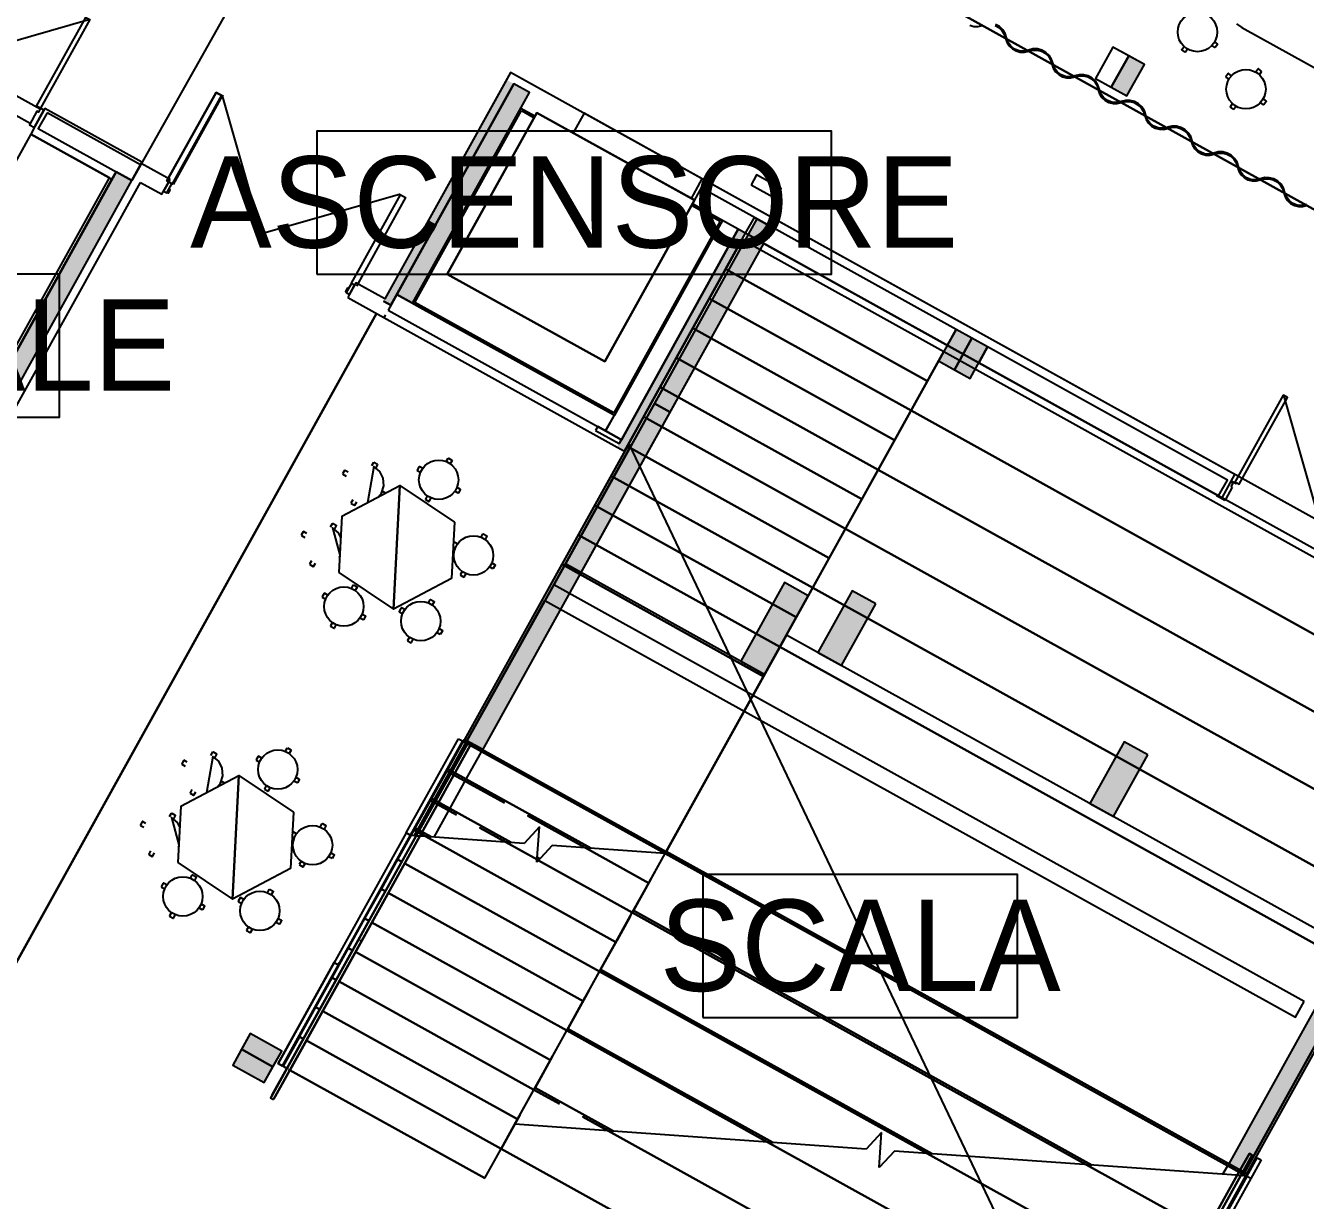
# Model space of a CAD drawing. Header units: metres. Extents: x 2.3 to 42.8, y 0.9 to 31.9.
# Drawn here: x 26.581 to 31.057, y 20.21 to 24.319 of the extents above; entities that cross this region are included whole.
import ezdxf

# ---------------------------------------------------------------- set-up
doc = ezdxf.new("R2010")
doc.units = ezdxf.units.M
for name, color, linetype in [('ARREDI', 9, 'Continuous'), ('PARETI_STRUTTURE', 7, 'Continuous'), ('PILASTRI_SETTI', 8, 'Continuous'), ('WAYFINDING_RIQUADRI', 7, 'Continuous'), ('WAYFINDING_TESTI', 7, 'Continuous')]:
    doc.layers.add(name, color=color, linetype=linetype)

msp = doc.modelspace()

# ---------------------------------------------------------------- linework, layer by layer
at = {"layer": 'ARREDI'}
for points in [[(30.8159, 24.3259), (30.835, 24.3127), (31.119, 24.1551), (31.1402, 24.1458), (31.1629, 24.141), (31.186, 24.1406), (31.2088, 24.1448), (31.2303, 24.1533), (31.2498, 24.1658), (31.2664, 24.1819), (31.2796, 24.201), (31.6964, 24.9516)], [(29.8833, 24.3204), (29.8978, 24.3166), (29.9129, 24.3164), (29.9275, 24.32)], [(29.9718, 24.3199), (29.985, 24.3125), (29.996, 24.3021), (30.004, 24.2893), (30.0086, 24.275), (30.0133, 24.2607), (30.0214, 24.248), (30.0323, 24.2377), (30.0455, 24.2304), (30.06, 24.2265), (30.075, 24.2264), (30.0897, 24.2299), (30.0878, 24.2334), (30.0718, 24.23), (30.0555, 24.2313), (30.0402, 24.2372), (30.0272, 24.2472), (30.0177, 24.2606), (30.0123, 24.276), (30.0074, 24.2912), (29.9989, 24.3048), (29.9873, 24.3157), (29.9733, 24.3235)], [(30.7394, 24.2627), (30.7502, 24.2548)], [(30.6248, 24.2355), (30.6327, 24.2463)], [(30.6249, 24.2344), (30.6248, 24.2355)], [(30.6364, 24.226), (30.6249, 24.2344)], [(30.6375, 24.2262), (30.6364, 24.226)], [(30.6454, 24.237), (30.6375, 24.2262)], [(30.7409, 24.2421), (30.7301, 24.25)], [(30.742, 24.2423), (30.7409, 24.2421)], [(30.7504, 24.2537), (30.742, 24.2423)], [(30.7502, 24.2548), (30.7504, 24.2537)], [(30.7869, 24.1514), (30.7786, 24.14)], [(30.7786, 24.14), (30.7787, 24.1389)], [(30.7787, 24.1389), (30.7895, 24.1309)], [(30.788, 24.1516), (30.7869, 24.1514)], [(30.7989, 24.1436), (30.788, 24.1516)], [(30.8915, 24.1675), (30.8835, 24.1567)], [(30.8926, 24.1677), (30.8915, 24.1675)], [(30.904, 24.1593), (30.8926, 24.1677)], [(30.8962, 24.1474), (30.9042, 24.1582)], [(30.9042, 24.1582), (30.904, 24.1593)], [(30.7947, 24.0354), (30.8026, 24.0463)], [(30.9108, 24.0421), (30.9, 24.05)], [(30.9093, 24.0627), (30.9201, 24.0548)], [(30.9119, 24.0422), (30.9108, 24.0421)], [(30.9203, 24.0537), (30.9119, 24.0422)], [(30.9201, 24.0548), (30.9203, 24.0537)], [(28.0557, 23.4497), (28.3692, 24.0143), (28.92, 23.7085), (28.6065, 23.1439), (28.0557, 23.4497), (28.3692, 24.0143)], [(28.9165, 23.7104), (28.3692, 24.0143), (28.3463, 23.973)], [(28.3692, 24.0143), (28.92, 23.7085)], [(30.7948, 24.0343), (30.7947, 24.0354)], [(30.8063, 24.026), (30.7948, 24.0343)], [(30.8074, 24.0261), (30.8063, 24.026)], [(30.8153, 24.0369), (30.8074, 24.0261)], [(31.0608, 23.6932), (31.0448, 23.6898), (31.0285, 23.6911), (31.0132, 23.697), (31.0002, 23.707), (30.9907, 23.7203), (30.9853, 23.7358), (30.9804, 23.751), (30.9719, 23.7645), (30.9603, 23.7755), (30.9463, 23.7832), (30.9308, 23.7873), (30.9148, 23.7874), (30.8993, 23.7835), (30.9005, 23.7797), (30.9151, 23.7835), (30.9302, 23.7834), (30.9448, 23.7796), (30.958, 23.7723), (30.969, 23.7619), (30.977, 23.7491), (30.9816, 23.7347), (30.9863, 23.7204), (30.9944, 23.7077), (31.0053, 23.6974), (31.0185, 23.6901), (31.033, 23.6863), (31.048, 23.6861), (31.0626, 23.6897)], [(28.92, 23.7085), (28.6065, 23.1439)], [(29.0869, 23.5707), (28.4562, 22.4348), (29.1618, 22.0429), (28.4562, 22.4348), (28.1121, 21.8151)], [(29.0869, 23.5707), (29.7926, 23.1789)], [(28.6065, 23.1439), (28.0557, 23.4497)], [(29.7926, 23.1789), (29.2192, 22.1462), (31.2503, 21.0184), (29.2192, 22.1462), (28.8178, 21.4233)], [(29.1618, 22.0429), (29.7926, 23.1789)], [(29.7926, 23.1789), (31.8237, 22.0511)], [(27.792, 22.7805), (27.7985, 22.7922)], [(27.7985, 22.7922), (27.7995, 22.7925)], [(27.7995, 22.7925), (27.8119, 22.7857)], [(27.8122, 22.7846), (27.8057, 22.7729)], [(27.8119, 22.7857), (27.8122, 22.7846)], [(28.0521, 22.7942), (28.0586, 22.8059)], [(28.0586, 22.8059), (28.0597, 22.8062)], [(28.0597, 22.8062), (28.0721, 22.7993)], [(28.0724, 22.7983), (28.0659, 22.7866)], [(28.0721, 22.7993), (28.0724, 22.7983)], [(27.6968, 22.7632), (27.6899, 22.7508)], [(27.6899, 22.7508), (27.6902, 22.7497)], [(27.6902, 22.7497), (27.702, 22.7432)], [(27.6979, 22.7635), (27.6968, 22.7632)], [(27.7096, 22.757), (27.6979, 22.7635)], [(27.8146, 22.6701), (27.8259, 22.6834), (27.8341, 22.709), (27.8319, 22.7358), (27.8196, 22.7597), (27.7991, 22.7771), (27.7765, 22.6499)], [(27.957, 22.7768), (27.9501, 22.7645)], [(27.9501, 22.7644), (27.9504, 22.7634)], [(27.9504, 22.7634), (27.9621, 22.7569)], [(27.958, 22.7771), (27.957, 22.7768)], [(27.9698, 22.7706), (27.958, 22.7771)], [(27.6874, 22.6027), (27.8903, 22.7102), (27.8673, 22.2777), (27.8903, 22.7102), (28.0806, 22.5818)], [(28.0895, 22.7042), (28.1012, 22.6977)], [(28.1015, 22.6966), (28.0946, 22.6842)], [(28.1012, 22.6977), (28.1015, 22.6966)], [(27.7255, 22.6608), (27.719, 22.6491)], [(27.7328, 22.6415), (27.7393, 22.6532)], [(27.8243, 22.6753), (27.8216, 22.6767)], [(27.8293, 22.6905), (27.8409, 22.6841)], [(27.9857, 22.6745), (27.9792, 22.6628)], [(27.9792, 22.6628), (27.9795, 22.6617)], [(27.9795, 22.6617), (27.9919, 22.6548)], [(27.9919, 22.6548), (27.9929, 22.6551)], [(27.9929, 22.6551), (27.9994, 22.6669)], [(28.0935, 22.6839), (28.0818, 22.6904)], [(28.0946, 22.6842), (28.0935, 22.6839)], [(27.719, 22.6491), (27.7193, 22.648)], [(27.7193, 22.648), (27.7317, 22.6412)], [(27.7317, 22.6411), (27.7328, 22.6415)], [(27.6474, 22.5662), (27.6539, 22.578)], [(27.6539, 22.578), (27.655, 22.5783)], [(27.6835, 22.5289), (27.675, 22.5454), (27.6545, 22.5628), (27.6803, 22.4679)], [(27.655, 22.5783), (27.6673, 22.5714)], [(27.6677, 22.5703), (27.6611, 22.5586)], [(27.6674, 22.5714), (27.6677, 22.5703)], [(27.6874, 22.6027), (27.677, 22.4061)], [(28.0806, 22.5818), (28.0702, 22.3852)], [(27.5522, 22.5489), (27.5453, 22.5365)], [(27.5453, 22.5365), (27.5456, 22.5354)], [(27.5456, 22.5354), (27.5574, 22.5289)], [(27.5533, 22.5492), (27.5522, 22.5489)], [(27.565, 22.5427), (27.5533, 22.5492)], [(28.1743, 22.5298), (28.1808, 22.5415)], [(28.1808, 22.5415), (28.1819, 22.5418)], [(28.1819, 22.5418), (28.1943, 22.535)], [(28.1946, 22.5339), (28.1881, 22.5222)], [(28.1943, 22.535), (28.1946, 22.5339)], [(28.0761, 22.497), (28.0843, 22.4925)], [(28.0791, 22.5125), (28.0767, 22.508)], [(28.0802, 22.5128), (28.0791, 22.5125)], [(28.0919, 22.5062), (28.0802, 22.5128)], [(27.5809, 22.4465), (27.5744, 22.4348)], [(27.5744, 22.4348), (27.5747, 22.4338)], [(27.5747, 22.4337), (27.5871, 22.4269)], [(27.5871, 22.4269), (27.5882, 22.4272)], [(27.5882, 22.4272), (27.5947, 22.4389)], [(27.6799, 22.4609), (27.6771, 22.4625)], [(28.2157, 22.4195), (28.204, 22.426)], [(28.2116, 22.4398), (28.2233, 22.4333)], [(28.2237, 22.4322), (28.2168, 22.4198)], [(28.2233, 22.4333), (28.2237, 22.4322)], [(27.677, 22.4061), (27.8673, 22.2777)], [(28.0702, 22.3852), (27.8673, 22.2777)], [(28.1078, 22.4101), (28.1013, 22.3984)], [(28.1013, 22.3984), (28.1016, 22.3973)], [(28.1016, 22.3973), (28.114, 22.3904)], [(28.114, 22.3904), (28.1151, 22.3907)], [(28.1151, 22.3907), (28.1216, 22.4025)], [(28.2168, 22.4198), (28.2157, 22.4195)], [(27.7205, 22.3506), (27.727, 22.3623)], [(27.727, 22.3623), (27.7281, 22.3626)], [(27.7281, 22.3626), (27.7405, 22.3557)], [(27.7408, 22.3547), (27.7343, 22.3429)], [(27.7405, 22.3557), (27.7408, 22.3547)], [(27.6254, 22.3332), (27.6185, 22.3208)], [(27.6185, 22.3208), (27.6188, 22.3198)], [(27.6188, 22.3198), (27.6305, 22.3133)], [(27.6264, 22.3335), (27.6254, 22.3332)], [(27.6382, 22.327), (27.6264, 22.3335)], [(27.9897, 22.3), (27.9962, 22.3117)], [(27.9962, 22.3117), (27.9972, 22.312)], [(27.9973, 22.312), (28.0096, 22.3052)], [(28.0099, 22.3041), (28.0034, 22.2924)], [(28.0096, 22.3052), (28.0099, 22.3041)], [(27.7619, 22.2403), (27.7502, 22.2468)], [(27.7578, 22.2606), (27.7696, 22.2541)], [(27.7699, 22.253), (27.763, 22.2406)], [(27.7696, 22.2541), (27.7699, 22.253)], [(27.8945, 22.2827), (27.8876, 22.2703)], [(27.8876, 22.2703), (27.8879, 22.2692)], [(27.8879, 22.2692), (27.8997, 22.2627)], [(27.8956, 22.283), (27.8945, 22.2827)], [(27.9073, 22.2765), (27.8956, 22.283)], [(27.6541, 22.2309), (27.6475, 22.2192)], [(27.6475, 22.2192), (27.6479, 22.2181)], [(27.6479, 22.2181), (27.6602, 22.2112)], [(27.6602, 22.2112), (27.6613, 22.2115)], [(27.6613, 22.2115), (27.6678, 22.2232)], [(27.763, 22.2406), (27.7619, 22.2403)], [(28.027, 22.21), (28.0387, 22.2035)], [(28.039, 22.2024), (28.0322, 22.19)], [(28.0387, 22.2035), (28.039, 22.2024)], [(27.9232, 22.1803), (27.9167, 22.1686)], [(27.9167, 22.1686), (27.917, 22.1675)], [(27.917, 22.1675), (27.9294, 22.1606)], [(27.9294, 22.1606), (27.9305, 22.1609)], [(27.9305, 22.1609), (27.937, 22.1727)], [(28.0311, 22.1897), (28.0194, 22.1962)], [(28.0321, 22.19), (28.0311, 22.1897)], [(28.8178, 21.4233), (30.849, 20.2955), (28.8178, 21.4233), (29.1618, 22.0429)], [(27.9124, 21.4955), (28.0951, 21.8246)], [(28.1089, 21.817), (27.9262, 21.4879), (27.9124, 21.4955)], [(28.0409, 21.6869), (28.1121, 21.8151)], [(28.0951, 21.8246), (28.1089, 21.817)], [(27.2517, 21.6563), (27.2629, 21.6696), (27.2711, 21.6952), (27.2689, 21.7219), (27.2566, 21.7458), (27.2361, 21.7632), (27.2136, 21.6361)], [(27.229, 21.7667), (27.2356, 21.7784)], [(27.2355, 21.7784), (27.2366, 21.7787)], [(27.2366, 21.7787), (27.249, 21.7718)], [(27.2493, 21.7708), (27.2428, 21.759)], [(27.249, 21.7718), (27.2493, 21.7708)], [(27.394, 21.763), (27.3872, 21.7506)], [(27.3951, 21.7633), (27.394, 21.763)], [(27.4068, 21.7568), (27.3951, 21.7633)], [(27.4892, 21.7803), (27.4957, 21.7921)], [(27.4957, 21.7921), (27.4968, 21.7924)], [(27.4968, 21.7924), (27.5092, 21.7855)], [(27.5095, 21.7844), (27.503, 21.7727)], [(27.5092, 21.7855), (27.5095, 21.7844)], [(27.1339, 21.7493), (27.127, 21.7369)], [(27.127, 21.7369), (27.1273, 21.7359)], [(27.1273, 21.7359), (27.139, 21.7293)], [(27.1349, 21.7496), (27.1339, 21.7493)], [(27.1467, 21.7431), (27.1349, 21.7496)], [(27.3872, 21.7506), (27.3875, 21.7495)], [(27.3875, 21.7495), (27.3992, 21.743)], [(27.1245, 21.5889), (27.3273, 21.6964), (27.3044, 21.2639), (27.3273, 21.6964), (27.5177, 21.568)], [(27.2664, 21.6767), (27.278, 21.6702)], [(27.5306, 21.6701), (27.5189, 21.6766)], [(27.5265, 21.6903), (27.5382, 21.6838)], [(27.5317, 21.6704), (27.5306, 21.6701)], [(27.5386, 21.6828), (27.5317, 21.6704)], [(27.5382, 21.6838), (27.5386, 21.6828)], [(27.1626, 21.647), (27.1561, 21.6353)], [(27.1561, 21.6353), (27.1564, 21.6342)], [(27.1564, 21.6342), (27.1688, 21.6273)], [(27.1688, 21.6273), (27.1698, 21.6276)], [(27.1698, 21.6276), (27.1764, 21.6393)], [(27.2614, 21.6614), (27.2587, 21.6629)], [(27.4227, 21.6607), (27.4162, 21.6489)], [(27.4162, 21.6489), (27.4165, 21.6479)], [(27.4165, 21.6479), (27.4289, 21.641)], [(27.4289, 21.641), (27.43, 21.6413)], [(27.43, 21.6413), (27.4365, 21.653)], [(27.1245, 21.5889), (27.114, 21.3923)], [(27.9294, 21.4861), (28.0006, 21.6144)], [(26.9893, 21.535), (26.9824, 21.5227)], [(26.9904, 21.5354), (26.9893, 21.535)], [(27.0021, 21.5288), (26.9904, 21.5354)], [(27.0844, 21.5524), (27.091, 21.5641)], [(27.091, 21.5641), (27.092, 21.5644)], [(27.1206, 21.515), (27.1121, 21.5316), (27.0915, 21.549), (27.1173, 21.4541)], [(27.092, 21.5644), (27.1044, 21.5576)], [(27.1047, 21.5565), (27.0982, 21.5448)], [(27.1044, 21.5575), (27.1047, 21.5565)], [(27.5177, 21.568), (27.5072, 21.3714)], [(26.9824, 21.5227), (26.9827, 21.5216)], [(26.9827, 21.5216), (26.9944, 21.5151)], [(27.9124, 21.4955), (27.4644, 20.6886), (27.4781, 20.681)], [(27.9261, 21.4879), (27.4781, 20.681), (27.4644, 20.6886), (27.6605, 21.0419)], [(27.5162, 21.4986), (27.5137, 21.4942)], [(27.5173, 21.4989), (27.5162, 21.4986)], [(27.529, 21.4924), (27.5173, 21.4989)], [(27.6114, 21.516), (27.6179, 21.5277)], [(27.6179, 21.5277), (27.6189, 21.528)], [(27.6189, 21.528), (27.6313, 21.5211)], [(27.6316, 21.52), (27.6251, 21.5083)], [(27.6313, 21.5211), (27.6316, 21.52)], [(27.1169, 21.447), (27.1141, 21.4486)], [(27.5132, 21.4832), (27.5214, 21.4786)], [(27.018, 21.4327), (27.0115, 21.421)], [(27.0115, 21.421), (27.0118, 21.4199)], [(27.0118, 21.4199), (27.0242, 21.413)], [(27.0242, 21.413), (27.0252, 21.4133)], [(27.0252, 21.4133), (27.0318, 21.4251)], [(27.5449, 21.3963), (27.5384, 21.3845)], [(27.6528, 21.4057), (27.641, 21.4122)], [(27.6487, 21.426), (27.6604, 21.4194)], [(27.6538, 21.406), (27.6528, 21.4057)], [(27.6607, 21.4184), (27.6538, 21.406)], [(27.6604, 21.4194), (27.6607, 21.4184)], [(28.2919, 20.4762), (28.8178, 21.4233)], [(27.114, 21.3923), (27.3044, 21.2639)], [(27.5072, 21.3714), (27.3044, 21.2639)], [(27.5384, 21.3845), (27.5387, 21.3835)], [(27.5387, 21.3835), (27.5511, 21.3766)], [(27.5511, 21.3766), (27.5522, 21.3769)], [(27.5522, 21.3769), (27.5587, 21.3886)], [(27.0624, 21.3194), (27.0555, 21.307)], [(27.0555, 21.307), (27.0558, 21.3059)], [(27.0635, 21.3197), (27.0624, 21.3194)], [(27.0752, 21.3132), (27.0635, 21.3197)], [(27.1576, 21.3367), (27.1641, 21.3485)], [(27.1641, 21.3485), (27.1652, 21.3488)], [(27.1652, 21.3488), (27.1776, 21.3419)], [(27.1779, 21.3408), (27.1714, 21.3291)], [(27.1776, 21.3419), (27.1779, 21.3408)], [(27.0558, 21.3059), (27.0676, 21.2994)], [(27.3316, 21.2688), (27.3247, 21.2564)], [(27.3326, 21.2691), (27.3316, 21.2688)], [(27.3444, 21.2626), (27.3327, 21.2691)], [(27.4267, 21.2862), (27.4333, 21.2979)], [(27.4333, 21.2979), (27.4343, 21.2982)], [(27.4343, 21.2982), (27.4467, 21.2913)], [(27.447, 21.2902), (27.4405, 21.2785)], [(27.4467, 21.2913), (27.447, 21.2902)], [(27.8425, 21.2967), (27.496, 20.6727)], [(27.8528, 21.2909), (27.5064, 20.667), (27.7623, 21.1279)], [(27.0911, 21.2171), (27.0846, 21.2053)], [(27.199, 21.2265), (27.1873, 21.233)], [(27.1949, 21.2467), (27.2066, 21.2402)], [(27.2001, 21.2268), (27.199, 21.2265)], [(27.2069, 21.2392), (27.2001, 21.2268)], [(27.2066, 21.2402), (27.2069, 21.2392)], [(27.3247, 21.2564), (27.325, 21.2554)], [(27.325, 21.2554), (27.3367, 21.2488)], [(27.0846, 21.2053), (27.0849, 21.2043)], [(27.0849, 21.2043), (27.0973, 21.1974)], [(27.0973, 21.1974), (27.0984, 21.1977)], [(27.0984, 21.1977), (27.1049, 21.2094)], [(27.4681, 21.1759), (27.4564, 21.1824)], [(27.4641, 21.1962), (27.4758, 21.1896)], [(27.4692, 21.1762), (27.4681, 21.1759)], [(27.4761, 21.1886), (27.4692, 21.1762)], [(27.4758, 21.1896), (27.4761, 21.1886)], [(27.3603, 21.1665), (27.3538, 21.1548)], [(27.3538, 21.1547), (27.3541, 21.1537)], [(27.3541, 21.1537), (27.3665, 21.1468)], [(27.3665, 21.1468), (27.3675, 21.1471)], [(27.3675, 21.1471), (27.3741, 21.1588)], [(27.752, 21.1336), (27.496, 20.6727)], [(27.7501, 21.1204), (27.751, 21.1197), (27.7521, 21.1193)], [(27.6646, 21.0493), (27.6605, 21.0419), (27.6743, 21.0343), (27.6784, 21.0416)], [(27.6743, 21.0343), (27.4781, 20.681)], [(30.849, 20.2955), (31.2504, 21.0184)], [(27.4953, 20.6714), (27.438, 20.5681), (27.4483, 20.5624)], [(27.4438, 20.5786), (27.496, 20.6727), (27.4409, 20.5733)], [(27.4438, 20.5786), (27.4953, 20.6714)], [(27.4483, 20.5624), (27.5057, 20.6657)], [(27.4512, 20.5676), (27.5064, 20.667)], [(27.5057, 20.6657), (27.4541, 20.5729), (27.5064, 20.667)], [(27.4992, 20.6693), (27.5005, 20.6685)], [(27.4446, 20.5647), (27.4432, 20.5653), (27.4419, 20.5662)], [(30.8524, 20.2936), (30.8887, 20.359)], [(30.9025, 20.3514), (30.8662, 20.286), (30.8524, 20.2936)], [(30.8887, 20.359), (30.9025, 20.3514)], [(30.8524, 20.2936), (30.2217, 19.1576), (30.2354, 19.15)], [(30.8662, 20.286), (30.2354, 19.15), (30.2217, 19.1576), (30.4178, 19.5109)]]:
    msp.add_lwpolyline(points, dxfattribs=at)
for points in [[(30.1707, 24.1849), (30.1754, 24.1706), (30.1835, 24.1579), (30.1945, 24.1476), (30.2076, 24.1403), (30.2222, 24.1365), (30.2372, 24.1363), (30.2518, 24.1399), (30.25, 24.1434), (30.234, 24.14), (30.2177, 24.1413), (30.2024, 24.1472), (30.1894, 24.1572), (30.1799, 24.1705), (30.1745, 24.186), (30.1696, 24.2012), (30.1611, 24.2147), (30.1494, 24.2257), (30.1354, 24.2335), (30.12, 24.2375), (30.104, 24.2376), (30.0885, 24.2337), (30.0897, 24.2299), (30.1043, 24.2337), (30.1194, 24.2336), (30.134, 24.2298), (30.1472, 24.2225), (30.1582, 24.2121), (30.1662, 24.1993)], [(30.3841, 24.2443), (30.323, 24.1342), (30.3781, 24.1036), (30.4392, 24.2137)], [(30.4392, 24.2137), (30.3781, 24.1036), (30.4331, 24.073), (30.4943, 24.1831)], [(30.3329, 24.0949), (30.3376, 24.0806), (30.3457, 24.0679), (30.3566, 24.0576), (30.3698, 24.0503), (30.3843, 24.0464), (30.3994, 24.0463), (30.414, 24.0498), (30.4122, 24.0533), (30.3962, 24.0499), (30.3798, 24.0512), (30.3645, 24.0571), (30.3516, 24.0672), (30.342, 24.0805), (30.3367, 24.096), (30.3317, 24.1112), (30.3232, 24.1247), (30.3116, 24.1357), (30.2976, 24.1434), (30.2821, 24.1475), (30.2662, 24.1475), (30.2507, 24.1436), (30.2518, 24.1399), (30.2664, 24.1436), (30.2816, 24.1436), (30.2962, 24.1398), (30.3094, 24.1325), (30.3203, 24.1221), (30.3283, 24.1093)], [(27.8794, 23.3787), (27.9345, 23.3482), (28.3435, 24.0848), (28.2884, 24.1154)], [(30.4951, 24.0048), (30.4998, 23.9906), (30.5079, 23.9779), (30.5188, 23.9676), (30.532, 23.9602), (30.5465, 23.9564), (30.5615, 23.9563), (30.5762, 23.9598), (30.5743, 23.9633), (30.5583, 23.9599), (30.542, 23.9612), (30.5267, 23.9671), (30.5137, 23.9771), (30.5042, 23.9904), (30.4988, 24.0059), (30.4939, 24.0211), (30.4854, 24.0346), (30.4738, 24.0456), (30.4598, 24.0534), (30.4443, 24.0574), (30.4283, 24.0575), (30.4128, 24.0536), (30.414, 24.0499), (30.4286, 24.0536), (30.4437, 24.0535), (30.4583, 24.0497), (30.4715, 24.0424), (30.4825, 24.032), (30.4905, 24.0192)], [(26.656, 24.0142), (26.6254, 23.9591), (26.9524, 23.7775), (26.983, 23.8326)], [(28.0557, 23.4497), (28.6065, 23.1439), (28.92, 23.7085), (28.3692, 24.0143)], [(28.4966, 23.9436), (28.9096, 23.7142), (28.9479, 23.783), (28.5348, 24.0124)], [(30.6572, 23.9148), (30.6619, 23.9005), (30.67, 23.8878), (30.681, 23.8775), (30.6941, 23.8702), (30.7087, 23.8664), (30.7237, 23.8662), (30.7383, 23.8698), (30.7365, 23.8733), (30.7205, 23.8698), (30.7042, 23.8711), (30.6889, 23.8771), (30.6759, 23.8871), (30.6664, 23.9004), (30.661, 23.9159), (30.6561, 23.9311), (30.6476, 23.9446), (30.6359, 23.9556), (30.6219, 23.9633), (30.6065, 23.9674), (30.5905, 23.9674), (30.575, 23.9636), (30.5762, 23.9598), (30.5908, 23.9635), (30.6059, 23.9635), (30.6205, 23.9597), (30.6337, 23.9524), (30.6447, 23.942), (30.6527, 23.9292)], [(26.4953, 23.1044), (26.22, 23.2573), (25.723, 22.3623), (25.9984, 22.2094), (26.4953, 23.1044), (26.8744, 23.787), (26.599, 23.9399), (26.22, 23.2573)], [(30.8194, 23.8247), (30.8241, 23.8105), (30.8322, 23.7978), (30.8431, 23.7875), (30.8563, 23.7802), (30.8708, 23.7763), (30.8859, 23.7762), (30.9005, 23.7797), (30.8987, 23.7832), (30.8826, 23.7798), (30.8663, 23.7811), (30.851, 23.787), (30.8381, 23.797), (30.8285, 23.8104), (30.8232, 23.8258), (30.8182, 23.841), (30.8097, 23.8546), (30.7981, 23.8655), (30.7841, 23.8733), (30.7686, 23.8773), (30.7526, 23.8774), (30.7371, 23.8735), (30.7383, 23.8698), (30.7529, 23.8735), (30.7681, 23.8735), (30.7827, 23.8697), (30.7959, 23.8623), (30.8068, 23.8519), (30.8148, 23.8391)], [(26.9524, 23.7775), (26.8973, 23.8081), (26.3492, 22.821), (26.4043, 22.7904)], [(29.1188, 23.7624), (29.2049, 23.7146), (29.224, 23.7491), (29.1379, 23.7968)], [(29.8356, 23.2564), (28.9439, 23.7515), (28.9133, 23.6964), (29.805, 23.2013)], [(28.6647, 22.8707), (29.0737, 23.6073), (29.0186, 23.6379), (28.6096, 22.9013)], [(28.7803, 22.9979), (28.8354, 22.9673), (29.1632, 23.5576), (29.1081, 23.5882)], [(29.7352, 23.0756), (29.0296, 23.4675)], [(27.8488, 23.3237), (28.6096, 22.9013), (28.6402, 22.9563), (27.8794, 23.3787)], [(29.6779, 22.9724), (28.9722, 23.3642)], [(29.6206, 22.8691), (28.9149, 23.2609)], [(29.8356, 23.2564), (29.7744, 23.1462), (29.8295, 23.1156), (29.8907, 23.2258)], [(29.9457, 23.1952), (29.8907, 23.2258), (29.8295, 23.1156), (29.8846, 23.085)], [(30.7536, 22.6746), (30.7842, 22.7297), (29.9457, 23.1952), (29.9152, 23.1401)], [(29.5632, 22.7658), (28.8575, 23.1576)], [(29.5059, 22.6626), (28.8002, 23.0544)], [(28.8354, 22.9673), (28.7803, 22.9979), (28.4688, 22.4368), (28.5239, 22.4062)], [(31.7091, 21.8446), (29.6779, 22.9724)], [(29.4485, 22.5593), (28.7429, 22.9511)], [(28.5744, 22.9028), (28.657, 22.8569), (28.6647, 22.8707), (28.582, 22.9165)], [(29.3912, 22.456), (28.6855, 22.8478)], [(29.3339, 22.3527), (28.6282, 22.7446)], [(31.5944, 21.638), (29.5632, 22.7658)], [(29.2765, 22.2495), (28.5708, 22.6413)], [(29.2192, 22.1462), (28.5135, 22.538)], [(31.4797, 21.4315), (29.4485, 22.5593)], [(28.8216, 21.4302), (29.1657, 22.0498), (28.4688, 22.4368), (28.1247, 21.8171)], [(29.3184, 22.325), (29.2358, 22.3708), (29.083, 22.0957), (29.1657, 22.0498)], [(31.365, 21.2249), (29.3339, 22.3527)], [(29.5549, 22.2965), (29.4723, 22.3424), (29.3523, 22.1264), (29.4349, 22.0805)], [(30.8442, 20.3072), (31.2647, 21.0645), (29.2421, 22.1875), (28.8216, 21.4302)], [(28.1261, 21.8074), (27.947, 21.4848)], [(28.1364, 21.8016), (27.96, 21.4839), (27.947, 21.4848), (27.96, 21.4839)], [(28.8178, 21.4233), (28.1121, 21.8151)], [(28.1364, 21.8017), (28.1261, 21.8074)], [(30.5062, 21.7683), (30.4236, 21.8142), (30.3036, 21.5981), (30.3862, 21.5523)], [(28.2559, 21.6002), (28.0548, 21.7119)], [(28.0878, 21.5584), (27.9974, 21.6086)], [(28.539, 21.443), (28.3379, 21.5547)], [(27.9814, 21.4824), (27.9401, 21.5053)], [(28.2602, 21.4627), (28.1698, 21.5129)], [(27.947, 21.4848), (27.4953, 20.6714)], [(27.96, 21.4839), (27.5057, 20.6657)], [(28.3746, 21.3992), (28.3699, 21.4018)], [(30.2914, 20.3349), (28.7031, 21.2168)], [(29.7338, 20.3743), (28.5884, 21.0102)], [(27.3362, 20.7384), (27.4463, 20.6772), (27.4769, 20.7323), (27.3668, 20.7935)], [(29.1761, 20.4137), (28.4738, 20.8037)], [(27.4463, 20.6772), (27.3362, 20.7384), (27.3056, 20.6833), (27.4158, 20.6221)], [(28.4478, 20.5479), (28.3591, 20.5971)], [(28.6185, 20.4531), (28.5298, 20.5024)], [(30.8612, 20.3743), (30.8249, 20.3089)], [(30.8715, 20.3686), (30.8352, 20.3032)], [(30.8715, 20.3686), (30.8612, 20.3743)], [(30.8186, 20.2977), (30.1941, 19.1729)], [(30.8316, 20.2967), (30.2045, 19.1672)], [(30.8249, 20.3089), (30.8186, 20.2977)], [(30.8352, 20.3032), (30.8316, 20.2967), (30.8186, 20.2977), (30.8316, 20.2967)]]:
    msp.add_lwpolyline(points, close=True, dxfattribs=at)
for centre in [(30.6795, 24.2968), (30.8494, 24.0968), (28.0258, 22.7305), (28.1479, 22.4661), (27.6942, 22.2869), (27.9633, 22.2363), (27.4628, 21.7167), (27.585, 21.4523), (27.1312, 21.2731), (27.4004, 21.2225)]:
    msp.add_circle(centre, 0.0689, dxfattribs=at)
at = {"layer": 'PARETI_STRUTTURE'}
for points in [[(29.418, 28.1573), (29.463, 28.2382), (26.9524, 23.7775)], [(29.6032, 24.5001), (32.4758, 22.905), (33.3397, 24.461), (30.4721, 26.0532)], [(32.4758, 22.905), (29.6032, 24.5001)], [(26.8054, 24.3401), (26.6334, 24.0303), (26.6196, 24.0379), (26.7916, 24.3477), (26.8054, 24.3401), (26.3236, 24.2023), (26.3362, 24.237), (26.3376, 24.274), (26.3274, 24.3095), (26.3068, 24.3401), (26.2777, 24.3629)], [(26.2188, 24.2569), (26.6319, 24.0275)], [(26.5971, 23.977), (26.1943, 24.2006)], [(31.9069, 22.1401), (28.277, 24.1556), (27.8374, 23.3638), (27.7363, 23.4199), (27.7315, 23.4113)], [(28.2626, 24.1297), (27.8373, 23.3638)], [(29.1238, 23.6854), (28.277, 24.1556), (28.2626, 24.1297)], [(27.2732, 24.0711), (27.2471, 24.0856), (27.0751, 23.7758), (27.2471, 24.0856), (27.2688, 24.0736), (27.4066, 23.5917), (27.8884, 23.7295), (27.9101, 23.7175), (27.7381, 23.4077)], [(27.8326, 23.3552), (27.8584, 23.3409), (28.2884, 24.1154)], [(28.2884, 24.1154), (28.2579, 24.0603)], [(27.2657, 24.0753), (27.0937, 23.7655)], [(27.2688, 24.0736), (27.0968, 23.7638)], [(28.2579, 24.0603), (27.8794, 23.3787)], [(26.6454, 24.0236), (26.6334, 24.0303), (26.6257, 24.0165), (26.6206, 24.0194), (26.5946, 23.9726), (26.6118, 23.963)], [(26.6439, 24.0208), (26.6133, 23.9658)], [(26.6133, 23.9658), (26.6439, 24.0208)], [(26.9878, 23.8412), (26.6487, 24.0294), (26.6439, 24.0208)], [(27.9345, 23.3482), (28.3129, 24.0297)], [(28.3101, 24.0246), (27.9345, 23.3482), (27.9397, 23.3453)], [(27.9425, 23.3505), (28.3152, 24.0217)], [(28.3625, 24.0022), (28.3129, 24.0298), (28.3101, 24.0246)], [(28.3129, 24.0297), (28.3625, 24.0022)], [(28.3152, 24.0217), (28.3596, 23.9971)], [(26.6133, 23.9658), (26.599, 23.9399)], [(26.599, 23.9399), (26.883, 23.7823), (26.8973, 23.8081)], [(26.983, 23.8326), (26.9878, 23.8412)], [(27.0864, 23.7808), (26.9854, 23.8369), (26.983, 23.8326)], [(25.5202, 21.8672), (25.5307, 21.8861), (25.8147, 21.7284), (25.8405, 21.7141), (26.9825, 23.7709)], [(25.7825, 21.8206), (25.7911, 21.8158), (26.883, 23.7823)], [(26.8973, 23.8081), (25.7902, 21.8141)], [(26.9524, 23.7775), (26.9567, 23.7852)], [(26.9825, 23.7709), (27.0577, 23.7291), (27.0625, 23.7377)], [(27.0625, 23.7377), (27.0816, 23.7722)], [(27.0968, 23.7638), (27.0751, 23.7758)], [(27.0816, 23.7722), (27.0864, 23.7808)], [(27.8915, 23.7278), (27.7195, 23.418)], [(28.9133, 23.6964), (29.0186, 23.6379), (28.6402, 22.9563)], [(28.9104, 23.6912), (29.0106, 23.6356)], [(28.9133, 23.6964), (29.0186, 23.6379)], [(30.8105, 22.7488), (29.1238, 23.6854)], [(29.1387, 23.6433), (28.1247, 21.8171), (28.1798, 21.7865), (29.1632, 23.5576)], [(29.0106, 23.6356), (28.6379, 22.9644)], [(29.0158, 23.6328), (29.0186, 23.6379)], [(29.0995, 23.593), (29.1301, 23.6481)], [(29.1301, 23.6481), (29.1938, 23.6127)], [(29.1938, 23.6127), (29.1387, 23.6433)], [(28.6096, 22.9013), (28.6647, 22.8707), (29.0737, 23.6073)], [(28.643, 22.9615), (29.0157, 23.6327)], [(29.0737, 23.6073), (28.6647, 22.8707)], [(28.6762, 22.8305), (29.0995, 23.593)], [(29.1632, 23.5576), (30.7656, 22.6679), (30.7962, 22.723)], [(31.7725, 22.1088), (29.1632, 23.5576)], [(27.7315, 23.4113), (27.7124, 23.3769)], [(27.7124, 23.3769), (27.7076, 23.3683)], [(27.7076, 23.3683), (27.8345, 23.2978), (27.8393, 23.3064)], [(27.8794, 23.3787), (27.8584, 23.3409)], [(27.8584, 23.3409), (27.8326, 23.3552)], [(28.6402, 22.9563), (27.9345, 23.3482)], [(27.9397, 23.3453), (28.6402, 22.9563), (28.643, 22.9615)], [(28.6379, 22.9644), (27.9425, 23.3505)], [(25.3861, 18.949), (27.8087, 23.3122)], [(27.8087, 23.3122), (25.387, 18.9507)], [(27.8393, 23.3065), (27.8345, 23.2978)], [(27.8345, 23.2978), (28.6503, 22.8449)], [(30.8153, 22.7169), (30.8101, 22.7197), (30.9803, 23.0261)], [(30.8153, 22.7169), (30.8172, 22.7203), (30.8258, 22.7155), (30.994, 23.0185), (30.9803, 23.0261), (31.118, 22.5443)], [(28.6647, 22.8707), (28.6096, 22.9013)], [(28.6905, 22.8563), (30.3598, 19.3511), (29.0333, 16.9621), (26.2439, 18.5109), (26.243, 18.5092)], [(28.6833, 22.8434), (28.1161, 21.8219), (28.1247, 21.8171), (28.3976, 22.3085)], [(28.4281, 22.3635), (28.6919, 22.8387), (28.6833, 22.8434)], [(28.6503, 22.8449), (28.6762, 22.8305)], [(30.7962, 22.723), (30.8105, 22.7488)], [(30.7656, 22.6679), (30.7962, 22.723)], [(30.8015, 22.7043), (30.7777, 22.6612)], [(30.7981, 22.7062), (30.8048, 22.7182), (30.7962, 22.723)], [(30.7962, 22.723), (30.8048, 22.7182)], [(30.7981, 22.7264), (30.8067, 22.7217)], [(30.7981, 22.7062), (30.8015, 22.7042)], [(30.8067, 22.7217), (30.8048, 22.7182)], [(30.7465, 22.674), (30.7484, 22.6775)], [(30.7757, 22.6578), (30.7465, 22.674)], [(30.7484, 22.6775), (30.7777, 22.6612)], [(30.7656, 22.6679), (30.7777, 22.6612), (30.7757, 22.6578)], [(31.0529, 20.9061), (28.4281, 22.3635)], [(28.3975, 22.3085), (31.0223, 20.8511), (31.0529, 20.9061)], [(31.7725, 22.1088), (30.7891, 20.3378), (30.8442, 20.3072), (31.8429, 22.1058), (31.7878, 22.1364)], [(27.9297, 21.4861), (27.9441, 21.5121), (28.0015, 21.6154), (28.0588, 21.7186), (28.1161, 21.8219)], [(27.9405, 21.4853), (27.9527, 21.5073), (28.0101, 21.6106), (28.0674, 21.7139), (28.1247, 21.8171), (28.1161, 21.8219)], [(27.9405, 21.4853), (27.9527, 21.5073), (28.0101, 21.6106), (28.0674, 21.7139), (28.1247, 21.8171)], [(28.0098, 21.4804), (28.0651, 21.58), (28.1225, 21.6833), (28.1798, 21.7866), (28.1247, 21.8171)], [(27.8828, 21.4021), (27.8967, 21.3943), (27.8828, 21.4021), (27.9294, 21.4861)], [(28.3245, 21.4582), (27.9294, 21.4861)], [(28.3779, 21.5161), (28.3245, 21.4582)], [(28.3693, 21.3933), (28.3779, 21.5161)], [(28.4227, 21.4512), (28.3693, 21.3933)], [(28.8178, 21.4233), (28.4227, 21.4512)], [(27.8254, 21.2988), (27.8394, 21.291), (27.8254, 21.2988), (27.8828, 21.402)], [(28.7605, 21.32), (28.8178, 21.4233)], [(30.8381, 20.2963), (30.8442, 20.3072), (28.8216, 21.4302), (30.8442, 20.3072)], [(28.7031, 21.2168), (28.7605, 21.32)], [(30.8528, 20.3024), (31.4281, 21.3385), (31.4195, 21.3433), (30.8442, 20.3072), (30.8528, 20.3024), (30.7381, 20.0959), (30.6234, 19.8893), (30.5087, 19.6828), (30.3941, 19.4762), (30.2794, 19.2697)], [(27.7681, 21.1955), (27.782, 21.1878), (27.7681, 21.1955), (27.8254, 21.2988)], [(27.7107, 21.0922), (27.7247, 21.0845), (27.7107, 21.0922), (27.7681, 21.1955)], [(28.6458, 21.1135), (28.7031, 21.2168)], [(27.6534, 20.989), (27.6674, 20.9812), (27.6534, 20.989), (27.7107, 21.0922)], [(28.5884, 21.0102), (28.6458, 21.1135)], [(28.5311, 20.907), (28.5884, 21.0102)], [(27.5961, 20.8857), (27.61, 20.878), (27.5961, 20.8857), (27.6534, 20.989)], [(28.4738, 20.8037), (28.5311, 20.907)], [(27.5387, 20.7824), (27.5527, 20.7747), (27.5387, 20.7824), (27.5961, 20.8857)], [(27.5387, 20.7824), (27.4814, 20.6792), (27.4953, 20.6714), (27.4814, 20.6792)], [(28.4164, 20.7004), (28.4738, 20.8037)], [(28.3591, 20.5971), (28.4164, 20.7004)], [(28.3017, 20.4939), (28.3591, 20.5971)], [(28.2919, 20.4762), (28.2444, 20.3906), (30.2515, 19.2762), (28.2444, 20.3906), (28.3017, 20.4939)], [(29.5213, 20.3893), (28.2919, 20.4762)], [(29.5748, 20.4472), (29.5213, 20.3893)], [(29.5661, 20.3245), (29.5748, 20.4472)], [(28.1871, 20.2873), (28.2444, 20.3906)], [(29.6195, 20.3824), (29.5661, 20.3245)], [(30.849, 20.2955), (29.6195, 20.3824)], [(30.7688, 20.3012), (30.7891, 20.3378)], [(30.8528, 20.3024), (30.8442, 20.3072), (30.8381, 20.2963), (30.8442, 20.3072), (30.7891, 20.3378)], [(30.7343, 20.089), (30.849, 20.2955)], [(30.8381, 20.2963), (30.8442, 20.3072)]]:
    msp.add_lwpolyline(points, dxfattribs=at)
for points in [[(30.323, 24.1342), (30.4331, 24.073), (30.4943, 24.1831), (30.3841, 24.2443)], [(30.3841, 24.2443), (30.323, 24.1342), (30.3781, 24.1036), (30.4392, 24.2137)], [(30.4392, 24.2137), (30.3781, 24.1036), (30.4331, 24.073), (30.4943, 24.1831)], [(27.8794, 23.3787), (27.9345, 23.3482), (28.3435, 24.0848), (28.2884, 24.1154)], [(26.656, 24.0142), (26.6254, 23.9591), (26.9524, 23.7775), (26.983, 23.8326)], [(26.9524, 23.7775), (26.8973, 23.8081), (26.3492, 22.821), (26.4043, 22.7904)], [(27.0926, 23.7661), (27.0816, 23.7722), (27.0637, 23.7398), (27.0747, 23.7337)], [(27.082, 23.7469), (27.0759, 23.7359), (27.08, 23.7336), (27.0862, 23.7447)], [(29.8356, 23.2564), (28.9439, 23.7515), (28.9133, 23.6964), (29.805, 23.2013)], [(28.6647, 22.8707), (29.0737, 23.6073), (29.0186, 23.6379), (28.6096, 22.9013)], [(28.7803, 22.9979), (28.8354, 22.9673), (29.1632, 23.5576), (29.1081, 23.5882)], [(27.7315, 23.4113), (27.7205, 23.4174), (27.7026, 23.3851), (27.7136, 23.3789)], [(27.7099, 23.3983), (27.7058, 23.4006), (27.6997, 23.3896), (27.7038, 23.3873)], [(27.8488, 23.3237), (28.6096, 22.9013), (28.6402, 22.9563), (27.8794, 23.3787)], [(29.7744, 23.1462), (29.8846, 23.085), (29.9457, 23.1952), (29.8356, 23.2564)], [(29.8356, 23.2564), (29.7744, 23.1462), (29.8295, 23.1156), (29.8907, 23.2258)], [(29.9457, 23.1952), (29.8907, 23.2258), (29.8295, 23.1156), (29.8846, 23.085)], [(30.7536, 22.6746), (30.7842, 22.7297), (29.9457, 23.1952), (29.9152, 23.1401)], [(28.8354, 22.9673), (28.7803, 22.9979), (28.4688, 22.4368), (28.5239, 22.4062)], [(28.5744, 22.9028), (28.657, 22.8569), (28.6647, 22.8707), (28.582, 22.9165)], [(28.8216, 21.4302), (29.1657, 22.0498), (28.4688, 22.4368), (28.1247, 21.8171)], [(29.3184, 22.325), (29.2358, 22.3708), (29.083, 22.0957), (29.1657, 22.0498)], [(29.5549, 22.2965), (29.4723, 22.3424), (29.3523, 22.1264), (29.4349, 22.0805)], [(30.8442, 20.3072), (31.2647, 21.0645), (29.2421, 22.1875), (28.8216, 21.4302)], [(28.5576, 21.4417), (28.0674, 21.7139), (28.1247, 21.8171), (28.0674, 21.7139)], [(30.5062, 21.7683), (30.4236, 21.8142), (30.3036, 21.5981), (30.3862, 21.5523)], [(28.2788, 21.4614), (28.0101, 21.6106), (28.0674, 21.7139), (28.0101, 21.6106)], [(28.0588, 21.7186), (28.0674, 21.7139)], [(28.0674, 21.7139), (28.1225, 21.6833)], [(28, 21.4811), (27.9527, 21.5073), (28.0101, 21.6106), (27.9527, 21.5073)], [(28.0015, 21.6154), (28.0101, 21.6106)], [(28.0101, 21.6106), (28.0651, 21.58)], [(27.9405, 21.4853), (27.9527, 21.5073)], [(27.9441, 21.5121), (27.9527, 21.5073)], [(27.9527, 21.5073), (28, 21.4811)], [(28.6458, 21.1135), (27.9814, 21.4824)], [(28.3699, 21.4018), (28.2602, 21.4627)], [(28.7605, 21.32), (28.539, 21.443)], [(28.3801, 21.4051), (28.3705, 21.4105)], [(28.7031, 21.2168), (28.3746, 21.3992)], [(28.8178, 21.4233), (28.8216, 21.4302)], [(28.5884, 21.0102), (27.907, 21.3886)], [(28.7069, 21.2237), (28.7681, 21.3338)], [(28.5311, 20.907), (27.8497, 21.2853)], [(30.3099, 20.3336), (28.7069, 21.2237)], [(28.7069, 21.2237), (30.3099, 20.3336)], [(28.4738, 20.8037), (27.7924, 21.182)], [(28.5923, 21.0171), (28.6954, 21.2028)], [(28.6496, 21.1204), (28.6954, 21.2028)], [(28.5923, 21.0171), (28.6534, 21.1273)], [(28.4164, 20.7004), (27.735, 21.0788)], [(29.7523, 20.373), (28.5923, 21.0171)], [(28.5923, 21.0171), (29.7523, 20.373)], [(28.3591, 20.5971), (27.6777, 20.9755)], [(28.4776, 20.8106), (28.5526, 20.9457)], [(28.4776, 20.8106), (28.5387, 20.9207)], [(28.5349, 20.9138), (28.5526, 20.9457)], [(28.3017, 20.4939), (27.6203, 20.8722)], [(27.3056, 20.6833), (27.4158, 20.6221), (27.4769, 20.7323), (27.3668, 20.7935)], [(27.3362, 20.7384), (27.4463, 20.6772), (27.4769, 20.7323), (27.3668, 20.7935)], [(28.4776, 20.8106), (29.1947, 20.4124)], [(29.1947, 20.4124), (28.4776, 20.8106)], [(27.4463, 20.6772), (27.3362, 20.7384), (27.3056, 20.6833), (27.4158, 20.6221)], [(28.2444, 20.3906), (27.563, 20.769)], [(28.3629, 20.604), (28.4241, 20.7142)], [(28.3629, 20.604), (28.4098, 20.6885)], [(28.1871, 20.2873), (27.5057, 20.6657)], [(28.6371, 20.4518), (28.3629, 20.604)], [(28.3629, 20.604), (28.6371, 20.4518)], [(28.3094, 20.5076), (28.2919, 20.4762)], [(30.3661, 19.4827), (28.6185, 20.4531)], [(30.4808, 19.6893), (29.1761, 20.4137)], [(30.5955, 19.8958), (29.7338, 20.3743)], [(30.7102, 20.1024), (30.2914, 20.3349)]]:
    msp.add_lwpolyline(points, close=True, dxfattribs=at)
at = {"layer": 'PILASTRI_SETTI'}
for points in [[(30.4331, 24.073), (30.4943, 24.1831), (30.3781, 24.1036), (30.4392, 24.2137)], [(27.8584, 23.3409), (28.2884, 24.1154), (27.8326, 23.3552), (28.2626, 24.1297)], [(27.9345, 23.3482), (28.3435, 24.0848), (27.8794, 23.3787), (28.2884, 24.1154)], [(27.9345, 23.3482), (28.3129, 24.0297), (27.8794, 23.3787), (28.2579, 24.0603)], [(27.9397, 23.3453), (28.3152, 24.0217), (27.9345, 23.3482), (28.3101, 24.0246)], [(25.8453, 21.7835), (26.9524, 23.7775), (25.7902, 21.8141), (26.8973, 23.8081)], [(26.4043, 22.7904), (26.9524, 23.7775), (26.3492, 22.821), (26.8973, 23.8081)], [(28.1798, 21.7866), (29.1938, 23.6127), (28.1247, 21.8171), (29.1387, 23.6433)], [(28.643, 22.9615), (29.0157, 23.6327), (28.6379, 22.9644), (29.0106, 23.6356)], [(28.6762, 22.8305), (29.0995, 23.593), (28.6503, 22.8449), (29.0737, 23.6073)], [(28.8354, 22.9673), (29.1632, 23.5576), (28.7803, 22.9979), (29.1081, 23.5882)], [(29.8846, 23.085), (29.9457, 23.1952), (29.7744, 23.1462), (29.8356, 23.2564)], [(29.8295, 23.1156), (29.8907, 23.2258), (29.7744, 23.1462), (29.8356, 23.2564)], [(29.8846, 23.085), (29.9457, 23.1952), (29.8295, 23.1156), (29.8907, 23.2258)], [(28.5239, 22.4062), (28.8354, 22.9673), (28.4688, 22.4368), (28.7803, 22.9979)], [(28.1247, 21.8171), (28.6919, 22.8386), (28.1161, 21.8219), (28.6833, 22.8434)], [(29.1657, 22.0498), (29.3184, 22.325), (29.0831, 22.0957), (29.2358, 22.3708)], [(29.4349, 22.0805), (29.5549, 22.2965), (29.3523, 22.1264), (29.4723, 22.3424)], [(30.8442, 20.3072), (31.8429, 22.1058), (30.7891, 20.3378), (31.7878, 22.1364)], [(30.3862, 21.5523), (30.5062, 21.7683), (30.3036, 21.5981), (30.4236, 21.8142)], [(30.8528, 20.3024), (31.4281, 21.3385), (30.8442, 20.3072), (31.4195, 21.3433)], [(27.4158, 20.6221), (27.4769, 20.7323), (27.3056, 20.6833), (27.3668, 20.7935)], [(27.4158, 20.6221), (27.4464, 20.6772), (27.3056, 20.6833), (27.3362, 20.7384)]]:
    msp.add_solid(points, dxfattribs=at)
at = {"layer": 'WAYFINDING_RIQUADRI'}
for points in [[(27.6, 23.45), (29.4, 23.45), (29.4, 23.95), (27.6, 23.95)], [(23.3, 22.95), (26.7, 22.95), (26.7, 23.45), (23.3, 23.45)], [(28.95, 20.85), (30.05, 20.85), (30.05, 21.35), (28.95, 21.35)]]:
    msp.add_lwpolyline(points, close=True, dxfattribs=at)

# ---------------------------------------------------------------- texts
at = {"layer": 'WAYFINDING_TESTI', "char_height": 0.32, "attachment_point": 5}
for s, insert in [('ASCENSORE', (28.5, 23.7)), ('LAB. MULTIMEDIALE', (25, 23.2)), ('SCALA', (29.5, 21.1))]:
    msp.add_mtext(s, dxfattribs=dict(at, insert=insert))

doc.saveas('drawing.dxf')
